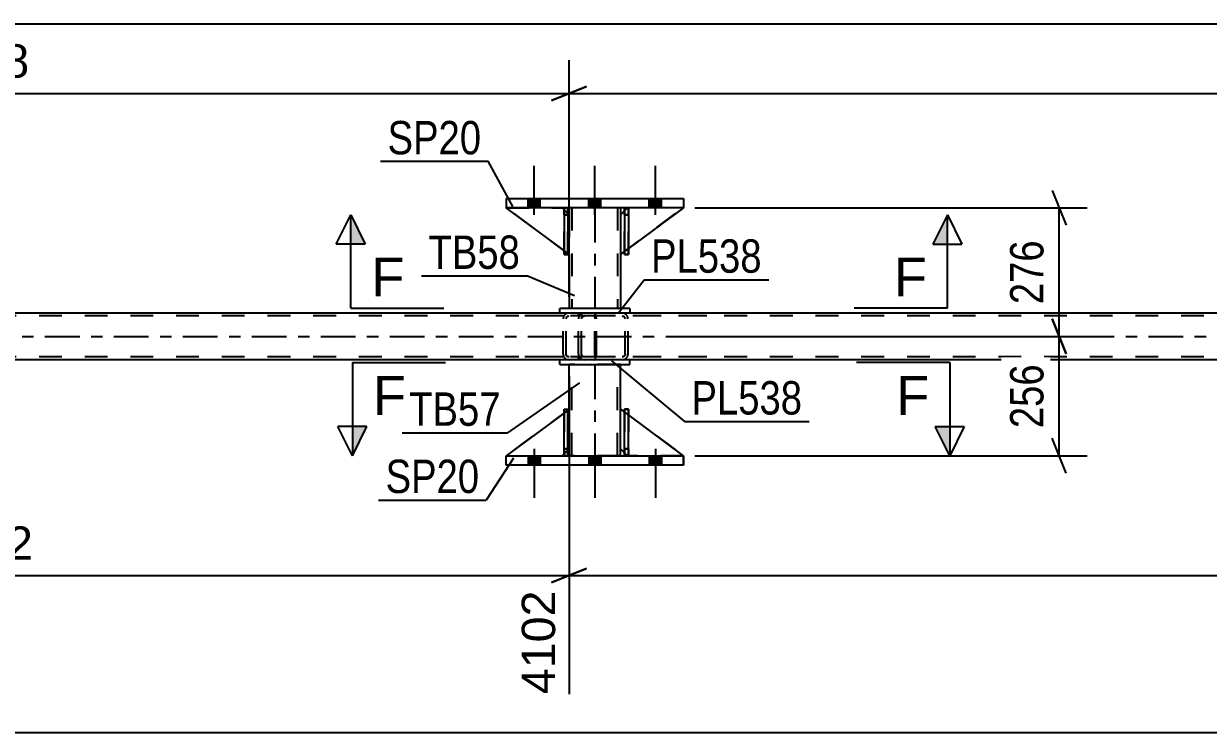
# Model space of a CAD drawing. Header units: millimetres. Extents: x 0 to 841, y 0 to 594.
# Drawn here: x 157 to 258.7, y 200.7 to 261.5 of the extents above; entities that cross this region are included whole.
import ezdxf

# ---------------------------------------------------------------- set-up
doc = ezdxf.new("R2010")
doc.units = ezdxf.units.MM
doc.linetypes.add('DXK_LINE_DOT2', pattern=[3.9198, 1.9599, -1.9599])
doc.linetypes.add('DXK_LINE_DOT3', pattern=[5.9187, 2.979, -0.9799, 0.9799, -0.9799])
doc.styles.add('Arial', font='ARIAL.TTF', dxfattribs={"height": 0.2})
doc.styles.add('Arial Narrow', font='ARIALN.TTF', dxfattribs={"height": 0.2})

# ---------------------------------------------------------------- blocks, each defined once
blk = doc.blocks.new('Part-318895985-3331 - 3262')
at = {"color": 2, "linetype": 'Continuous'}
for p, q in [((208.59, 245.43), (208.23, 245.08)), ((208.23, 245.08), (208.23, 241.68)), ((213.63, 245.68), (208.91, 242.18)), ((208.23, 241.68), (208.59, 241.94))]:
    blk.add_line(p, q, dxfattribs=at)
at = {"color": 7, "linetype": 'DXK_LINE_DOT2'}
for p, q in [((208.83, 245.68), (208.59, 245.43)), ((213.63, 245.68), (208.83, 245.68)), ((213.63, 245.68), (213.63, 245.68)), ((213.63, 245.68), (213.63, 245.68)), ((208.91, 242.18), (208.59, 241.94))]:
    blk.add_line(p, q, dxfattribs=at)
blk = doc.blocks.new('Part-318895985-3311 - 3262')
at = {"color": 2, "linetype": 'Continuous'}
for p, q in [((203.83, 228.4), (203.83, 232.24)), ((208.23, 228.4), (208.23, 232.24)), ((203.83, 224.4), (203.83, 225)), ((208.23, 224.4), (208.23, 225))]:
    blk.add_line(p, q, dxfattribs=at)
at = {"color": 7, "linetype": 'DXK_LINE_DOT2'}
for p, q in [((208.23, 232.24), (203.83, 232.24)), ((204.07, 224.4), (204.07, 232.24)), ((207.99, 224.4), (207.99, 232.24)), ((203.83, 225), (203.83, 228.4)), ((208.23, 225), (208.23, 228.4)), ((208.23, 224.4), (203.83, 224.4))]:
    blk.add_line(p, q, dxfattribs=at)
at = {"color": 7, "linetype": 'DXK_LINE_DOT3'}
blk.add_line((206.03, 232.24), (206.03, 224.4), dxfattribs=at)
blk = doc.blocks.new('Part-318895985-3316 - 3262')
at = {"color": 2, "linetype": 'Continuous'}
for p, q in [((209.03, 232.64), (203.03, 232.64)), ((203.03, 232.24), (203.03, 232.64)), ((203.03, 232.24), (209.03, 232.24)), ((209.03, 232.24), (209.03, 232.64))]:
    blk.add_line(p, q, dxfattribs=at)
blk = doc.blocks.new('Part-318895985-3438 - 3262')
at = {"color": 2, "linetype": 'Continuous'}
for p, q in [((203.83, 245.68), (203.83, 245.08)), ((208.23, 245.68), (208.23, 245.08)), ((203.83, 241.68), (203.83, 237.04)), ((208.23, 241.68), (208.23, 237.04))]:
    blk.add_line(p, q, dxfattribs=at)
at = {"color": 7, "linetype": 'DXK_LINE_DOT2'}
for p, q in [((208.23, 245.68), (203.83, 245.68)), ((203.83, 245.08), (203.83, 241.68)), ((204.07, 245.68), (204.07, 237.04)), ((207.99, 245.68), (207.99, 237.04)), ((208.23, 245.08), (208.23, 241.68)), ((208.23, 237.04), (203.83, 237.04))]:
    blk.add_line(p, q, dxfattribs=at)
at = {"color": 7, "linetype": 'DXK_LINE_DOT3'}
blk.add_line((206.03, 245.68), (206.03, 237.04), dxfattribs=at)
blk = doc.blocks.new('Part-318895985-3330 - 3262')
at = {"color": 7, "linetype": 'DXK_LINE_DOT2'}
for p, q in [((208.83, 245.68), (208.23, 245.08)), ((208.23, 241.68), (213.63, 245.68)), ((208.23, 245.08), (208.23, 241.68)), ((213.63, 245.68), (208.83, 245.68))]:
    blk.add_line(p, q, dxfattribs=at)
blk = doc.blocks.new('Part-318895985-3335 - 3262')
at = {"color": 2, "linetype": 'Continuous'}
for p, q in [((208.59, 224.4), (208.59, 228.4)), ((208.59, 228.4), (208.91, 228.4)), ((208.91, 224.4), (208.91, 228.4)), ((208.59, 224.4), (208.59, 224.4)), ((208.91, 224.4), (208.59, 224.4))]:
    blk.add_line(p, q, dxfattribs=at)
at = {"color": 7, "linetype": 'DXK_LINE_DOT2'}
for p, q in [((208.59, 228.4), (208.59, 225)), ((208.91, 225), (208.91, 228.4)), ((208.59, 225), (208.59, 224.4)), ((208.59, 225), (208.91, 225)), ((208.91, 224.4), (208.91, 225)), ((208.59, 224.4), (208.59, 224.4)), ((208.59, 224.4), (208.59, 224.4)), ((208.91, 224.4), (208.91, 224.4))]:
    blk.add_line(p, q, dxfattribs=at)
blk = doc.blocks.new('Part-318895985-3345 - 3262')
at = {"color": 7, "linetype": 'DXK_LINE_DOT2'}
for p, q in [((208.91, 228.4), (208.59, 228.4)), ((208.59, 225), (208.59, 228.4)), ((208.59, 224.4), (208.59, 228.4)), ((208.91, 228.4), (208.91, 225)), ((208.91, 224.4), (208.91, 228.4)), ((208.91, 225), (208.59, 225)), ((208.59, 224.4), (208.59, 225)), ((208.91, 225), (208.91, 224.4)), ((208.91, 224.4), (208.59, 224.4)), ((208.91, 224.4), (208.91, 224.4))]:
    blk.add_line(p, q, dxfattribs=at)
blk = doc.blocks.new('Part-318895985-3348 - 3262')
at = {"color": 7, "linetype": 'DXK_LINE_DOT2'}
for p, q in [((204.67, 236.34), (204.63, 236.16)), ((204.63, 233.12), (204.63, 236.16)), ((204.89, 236.16), (204.91, 236.25)), ((204.89, 233.12), (204.89, 236.16)), ((204.91, 236.25), (204.96, 236.33)), ((205.14, 236.64), (204.95, 236.6)), ((204.96, 236.33), (205.05, 236.38)), ((205.05, 236.38), (205.14, 236.4)), ((215.66, 236.64), (205.14, 236.64)), ((215.66, 236.4), (205.14, 236.4)), ((208.57, 236.6), (208.38, 236.64)), ((208.38, 236.4), (208.48, 236.38)), ((208.48, 236.38), (208.56, 236.33)), ((208.56, 236.33), (208.61, 236.25)), ((208.61, 236.25), (208.63, 236.16)), ((208.63, 233.12), (208.63, 236.16)), ((208.89, 236.16), (208.85, 236.34)), ((208.89, 233.12), (208.89, 236.16)), ((204.63, 233.12), (204.67, 232.93)), ((204.91, 233.02), (204.89, 233.12)), ((204.96, 232.95), (204.91, 233.02)), ((205.05, 232.89), (204.96, 232.95)), ((205.14, 232.88), (205.05, 232.89)), ((215.66, 232.88), (205.14, 232.88)), ((208.48, 232.89), (208.38, 232.88)), ((208.56, 232.95), (208.48, 232.89)), ((208.61, 233.02), (208.56, 232.95)), ((208.63, 233.12), (208.61, 233.02)), ((208.85, 232.93), (208.89, 233.12)), ((204.95, 232.67), (205.14, 232.64)), ((215.66, 232.64), (205.14, 232.64)), ((208.38, 232.64), (208.57, 232.67))]:
    blk.add_line(p, q, dxfattribs=at)
for centre, start, end in [((205.12, 236.13), 110.7583, 155.68), ((208.4, 236.13), 24.32, 69.2417), ((205.12, 233.14), 204.32, 249.2417), ((208.4, 233.14), 290.7583, 335.68)]:
    blk.add_arc(centre, 0.496, start, end, dxfattribs=at)
blk = doc.blocks.new('Part-318895985-3353 - 3262')
at = {"color": 2, "linetype": 'Continuous'}
for p, q in [((198.43, 223.6), (198.43, 224.4)), ((198.43, 224.4), (213.63, 224.4)), ((213.63, 224.4), (213.63, 223.6)), ((213.63, 223.6), (198.43, 223.6))]:
    blk.add_line(p, q, dxfattribs=at)
at = {"color": 7, "linetype": 'DXK_LINE_DOT2'}
for p, q in [((198.43, 223.6), (198.43, 224.4)), ((213.63, 223.6), (213.63, 224.4))]:
    blk.add_line(p, q, dxfattribs=at)
blk = doc.blocks.new('Part-318895985-3405 - 3262')
at = {"color": 2, "linetype": 'Continuous'}
for p, q in [((203.39, 224.4), (203.39, 228.4)), ((203.39, 228.4), (203.71, 228.4)), ((203.71, 224.4), (203.71, 228.4)), ((203.39, 224.4), (203.39, 224.4)), ((203.71, 224.4), (203.39, 224.4))]:
    blk.add_line(p, q, dxfattribs=at)
at = {"color": 7, "linetype": 'DXK_LINE_DOT2'}
for p, q in [((203.39, 228.4), (203.39, 225)), ((203.71, 225), (203.71, 228.4)), ((203.39, 225), (203.39, 224.4)), ((203.39, 225), (203.71, 225)), ((203.71, 224.4), (203.71, 225)), ((203.39, 224.4), (203.39, 224.4)), ((203.39, 224.4), (203.39, 224.4)), ((203.71, 224.4), (203.71, 224.4))]:
    blk.add_line(p, q, dxfattribs=at)
blk = doc.blocks.new('Part-318895985-3416 - 3262')
at = {"color": 2, "linetype": 'Continuous'}
for p, q in [((198.43, 246.48), (198.43, 245.68)), ((198.43, 246.48), (213.63, 246.48)), ((213.63, 246.48), (213.63, 245.68)), ((213.63, 245.68), (198.43, 245.68))]:
    blk.add_line(p, q, dxfattribs=at)
blk = doc.blocks.new('Part-318895985-3422 - 3262')
at = {"color": 2, "linetype": 'Continuous'}
for p, q in [((209.03, 237.04), (203.03, 237.04)), ((203.03, 236.64), (203.03, 237.04)), ((209.03, 237.04), (209.03, 236.64)), ((209.03, 236.64), (203.03, 236.64))]:
    blk.add_line(p, q, dxfattribs=at)
blk = doc.blocks.new('Part-318895985-3427 - 3262')
at = {"color": 2, "linetype": 'Continuous'}
for p, q in [((203.03, 236.64), (111.5, 236.64)), ((373.3, 236.64), (209.03, 236.64)), ((203.03, 232.64), (111.5, 232.64)), ((373.3, 232.64), (209.03, 232.64))]:
    blk.add_line(p, q, dxfattribs=at)
at = {"color": 7, "linetype": 'DXK_LINE_DOT2'}
for p, q in [((685.56, 236.4), (111.5, 236.4)), ((209.03, 236.64), (203.03, 236.64)), ((685.56, 232.88), (111.5, 232.88)), ((209.03, 232.64), (203.03, 232.64))]:
    blk.add_line(p, q, dxfattribs=at)
at = {"color": 7, "linetype": 'DXK_LINE_DOT3'}
blk.add_line((111.5, 234.64), (685.56, 234.64), dxfattribs=at)
blk = doc.blocks.new('Part-318895985-3428 - 3262')
at = {"color": 7, "linetype": 'DXK_LINE_DOT2'}
for p, q in [((208.59, 245.08), (208.59, 245.68)), ((208.59, 245.68), (208.59, 245.68)), ((208.59, 245.68), (208.59, 241.68)), ((208.59, 245.68), (208.91, 245.68)), ((208.59, 241.68), (208.59, 245.08)), ((208.59, 245.08), (208.91, 245.08)), ((208.91, 245.68), (208.91, 245.08)), ((208.91, 241.68), (208.91, 245.68)), ((208.91, 245.08), (208.91, 241.68)), ((208.59, 241.68), (208.91, 241.68))]:
    blk.add_line(p, q, dxfattribs=at)
blk = doc.blocks.new('Part-318895985-3429 - 3262')
at = {"color": 7, "linetype": 'DXK_LINE_DOT2'}
for p, q in [((208.23, 225), (208.23, 228.4)), ((208.23, 228.4), (213.63, 224.4)), ((208.83, 224.4), (208.23, 225)), ((213.63, 224.4), (208.83, 224.4))]:
    blk.add_line(p, q, dxfattribs=at)
blk = doc.blocks.new('Part-318895985-3430 - 3262')
at = {"color": 2, "linetype": 'Continuous'}
for p, q in [((208.23, 225), (208.23, 228.4)), ((208.23, 228.4), (208.59, 228.13)), ((213.63, 224.4), (208.91, 227.9)), ((208.59, 224.64), (208.23, 225))]:
    blk.add_line(p, q, dxfattribs=at)
at = {"color": 7, "linetype": 'DXK_LINE_DOT2'}
for p, q in [((208.91, 227.9), (208.59, 228.13)), ((208.59, 224.64), (208.83, 224.4)), ((208.83, 224.4), (213.63, 224.4))]:
    blk.add_line(p, q, dxfattribs=at)
blk = doc.blocks.new('Bolt-318895985-3444 - 3262')
at = {"linetype": 'Continuous'}
for points in [[(200.31, 223.6), (201.35, 223.6), (201.35, 224.4), (200.31, 224.4)], [(200.31, 223.6), (201.35, 223.6), (201.35, 224.4), (200.31, 224.4)], [(200.31, 223.6), (201.35, 223.6), (201.35, 224.4), (200.31, 224.4)], [(205.51, 223.6), (206.55, 223.6), (206.55, 224.4), (205.51, 224.4)], [(205.51, 223.6), (206.55, 223.6), (206.55, 224.4), (205.51, 224.4)], [(210.71, 223.6), (211.75, 223.6), (211.75, 224.4), (210.71, 224.4)], [(210.71, 223.6), (211.75, 223.6), (211.75, 224.4), (210.71, 224.4)], [(210.71, 223.6), (211.75, 223.6), (211.75, 224.4), (210.71, 224.4)]]:
    blk.add_hatch(color=1, dxfattribs=at).paths.add_polyline_path(points)
at = {"color": 1, "linetype": 'Continuous'}
for p, q in [((200.83, 225), (200.83, 220.8)), ((200.83, 225), (200.83, 220.8)), ((200.83, 225), (200.83, 220.8)), ((206.03, 225), (206.03, 220.8)), ((206.03, 225), (206.03, 220.8)), ((211.23, 225), (211.23, 220.8)), ((211.23, 225), (211.23, 220.8)), ((211.23, 225), (211.23, 220.8)), ((200.31, 224.4), (200.31, 223.6)), ((200.31, 224.4), (200.31, 223.6)), ((200.31, 224.4), (200.31, 223.6)), ((201.35, 224.4), (201.35, 223.6)), ((201.35, 224.4), (201.35, 223.6)), ((201.35, 224.4), (201.35, 223.6)), ((205.51, 224.4), (205.51, 223.6)), ((205.51, 224.4), (205.51, 223.6)), ((206.55, 224.4), (206.55, 223.6)), ((206.55, 224.4), (206.55, 223.6)), ((210.71, 224.4), (210.71, 223.6)), ((210.71, 224.4), (210.71, 223.6)), ((210.71, 224.4), (210.71, 223.6)), ((211.75, 224.4), (211.75, 223.6)), ((211.75, 224.4), (211.75, 223.6)), ((211.75, 224.4), (211.75, 223.6))]:
    blk.add_line(p, q, dxfattribs=at)
blk = doc.blocks.new('Part-318895985-3468 - 3262')
at = {"color": 2, "linetype": 'Continuous'}
for p, q in [((208.91, 245.68), (208.59, 245.68)), ((208.59, 245.68), (208.59, 241.68)), ((208.91, 245.68), (208.91, 245.68)), ((208.91, 245.68), (208.91, 241.68)), ((208.91, 241.68), (208.59, 241.68))]:
    blk.add_line(p, q, dxfattribs=at)
at = {"color": 7, "linetype": 'DXK_LINE_DOT2'}
for p, q in [((208.59, 245.68), (208.59, 245.08)), ((208.59, 245.68), (208.59, 245.68)), ((208.91, 245.08), (208.59, 245.08)), ((208.59, 245.08), (208.59, 241.68)), ((208.91, 245.08), (208.91, 245.68)), ((208.91, 245.68), (208.91, 245.68)), ((208.91, 241.68), (208.91, 245.08))]:
    blk.add_line(p, q, dxfattribs=at)
blk = doc.blocks.new('Part-318895985-3469 - 3262')
at = {"color": 7, "linetype": 'DXK_LINE_DOT2'}
for p, q in [((203.83, 228.4), (198.43, 224.4)), ((203.83, 225), (203.83, 228.4)), ((203.83, 228.4), (203.83, 225)), ((203.23, 224.4), (203.83, 225)), ((203.83, 225), (203.23, 224.4)), ((203.83, 225), (203.83, 225)), ((198.43, 224.4), (203.23, 224.4))]:
    blk.add_line(p, q, dxfattribs=at)
blk = doc.blocks.new('Part-318895985-3470 - 3262')
at = {"color": 2, "linetype": 'Continuous'}
for p, q in [((203.39, 228.06), (198.43, 224.4)), ((203.83, 228.4), (203.71, 228.3)), ((203.83, 225), (203.83, 228.4)), ((203.83, 225), (203.71, 224.87)), ((203.83, 225), (203.83, 225)), ((203.39, 224.55), (203.23, 224.4))]:
    blk.add_line(p, q, dxfattribs=at)
at = {"color": 7, "linetype": 'DXK_LINE_DOT2'}
for p, q in [((203.71, 228.3), (203.39, 228.06)), ((203.83, 225), (203.83, 228.4)), ((203.83, 225), (203.23, 224.4)), ((203.71, 224.87), (203.39, 224.55)), ((198.43, 224.4), (198.43, 224.4)), ((198.43, 224.4), (203.23, 224.4))]:
    blk.add_line(p, q, dxfattribs=at)
blk = doc.blocks.new('Part-318895985-3471 - 3262')
at = {"color": 7, "linetype": 'DXK_LINE_DOT2'}
for p, q in [((203.39, 228.4), (203.71, 228.4)), ((203.39, 225), (203.39, 228.4)), ((203.39, 228.4), (203.39, 224.4)), ((203.71, 228.4), (203.71, 225)), ((203.71, 224.4), (203.71, 228.3)), ((203.71, 225), (203.39, 225)), ((203.39, 224.4), (203.39, 225)), ((203.71, 225), (203.71, 224.4)), ((203.71, 224.4), (203.39, 224.4)), ((203.71, 224.4), (203.71, 224.4))]:
    blk.add_line(p, q, dxfattribs=at)
blk = doc.blocks.new('Bolt-318895985-3477 - 3262')
at = {"linetype": 'Continuous'}
for points in [[(201.35, 246.48), (200.31, 246.48), (200.31, 245.68), (201.35, 245.68)], [(201.35, 246.48), (200.31, 246.48), (200.31, 245.68), (201.35, 245.68)], [(201.35, 246.48), (200.31, 246.48), (200.31, 245.68), (201.35, 245.68)], [(206.55, 246.48), (205.51, 246.48), (205.51, 245.68), (206.55, 245.68)], [(206.55, 246.48), (205.51, 246.48), (205.51, 245.68), (206.55, 245.68)], [(211.75, 246.48), (210.71, 246.48), (210.71, 245.68), (211.75, 245.68)], [(211.75, 246.48), (210.71, 246.48), (210.71, 245.68), (211.75, 245.68)], [(211.75, 246.48), (210.71, 246.48), (210.71, 245.68), (211.75, 245.68)]]:
    blk.add_hatch(color=1, dxfattribs=at).paths.add_polyline_path(points)
at = {"color": 1, "linetype": 'Continuous'}
for p, q in [((200.83, 245.08), (200.83, 249.28)), ((200.83, 245.08), (200.83, 249.28)), ((200.83, 245.08), (200.83, 249.28)), ((206.03, 245.08), (206.03, 249.28)), ((206.03, 245.08), (206.03, 249.28)), ((211.23, 245.08), (211.23, 249.28)), ((211.23, 245.08), (211.23, 249.28)), ((211.23, 245.08), (211.23, 249.28)), ((200.31, 245.68), (200.31, 246.48)), ((200.31, 245.68), (200.31, 246.48)), ((200.31, 245.68), (200.31, 246.48)), ((201.35, 245.68), (201.35, 246.48)), ((201.35, 245.68), (201.35, 246.48)), ((201.35, 245.68), (201.35, 246.48)), ((205.51, 245.68), (205.51, 246.48)), ((205.51, 245.68), (205.51, 246.48)), ((206.55, 245.68), (206.55, 246.48)), ((206.55, 245.68), (206.55, 246.48)), ((210.71, 245.68), (210.71, 246.48)), ((210.71, 245.68), (210.71, 246.48)), ((210.71, 245.68), (210.71, 246.48)), ((211.75, 245.68), (211.75, 246.48)), ((211.75, 245.68), (211.75, 246.48)), ((211.75, 245.68), (211.75, 246.48))]:
    blk.add_line(p, q, dxfattribs=at)
blk = doc.blocks.new('Part-318895985-3485 - 3262')
at = {"color": 2, "linetype": 'Continuous'}
for p, q in [((203.39, 242.01), (198.43, 245.68)), ((203.39, 245.52), (203.23, 245.68)), ((203.83, 245.08), (203.71, 245.2)), ((203.83, 245.08), (203.83, 245.08)), ((203.83, 241.68), (203.83, 245.08)), ((203.71, 241.77), (203.83, 241.68)), ((203.83, 241.68), (203.83, 241.68))]:
    blk.add_line(p, q, dxfattribs=at)
at = {"color": 7, "linetype": 'DXK_LINE_DOT2'}
for p, q in [((203.23, 245.68), (198.43, 245.68)), ((198.43, 245.68), (198.43, 245.68)), ((203.23, 245.68), (203.83, 245.08)), ((203.71, 245.2), (203.39, 245.52)), ((203.83, 245.08), (203.83, 241.68)), ((203.71, 241.77), (203.39, 242.01))]:
    blk.add_line(p, q, dxfattribs=at)
blk = doc.blocks.new('Part-318895985-3486 - 3262')
at = {"color": 7, "linetype": 'DXK_LINE_DOT2'}
for p, q in [((203.39, 245.08), (203.39, 245.68)), ((203.39, 245.68), (203.39, 245.68)), ((203.39, 245.68), (203.39, 241.68)), ((203.39, 245.68), (203.71, 245.68)), ((203.39, 241.68), (203.39, 245.08)), ((203.39, 245.08), (203.71, 245.08)), ((203.71, 245.68), (203.71, 245.08)), ((203.71, 241.68), (203.71, 245.68)), ((203.71, 245.08), (203.71, 241.68)), ((203.39, 241.68), (203.71, 241.68))]:
    blk.add_line(p, q, dxfattribs=at)
blk = doc.blocks.new('Part-318895985-3497 - 3262')
at = {"color": 2, "linetype": 'Continuous'}
for p, q in [((203.71, 245.68), (203.39, 245.68)), ((203.39, 245.68), (203.39, 241.68)), ((203.71, 245.68), (203.71, 245.68)), ((203.71, 245.68), (203.71, 241.68)), ((203.71, 241.68), (203.39, 241.68))]:
    blk.add_line(p, q, dxfattribs=at)
at = {"color": 7, "linetype": 'DXK_LINE_DOT2'}
for p, q in [((203.39, 245.68), (203.39, 245.08)), ((203.39, 245.68), (203.39, 245.68)), ((203.71, 245.08), (203.39, 245.08)), ((203.39, 245.08), (203.39, 241.68)), ((203.71, 245.08), (203.71, 245.68)), ((203.71, 245.68), (203.71, 245.68)), ((203.71, 241.68), (203.71, 245.08))]:
    blk.add_line(p, q, dxfattribs=at)
blk = doc.blocks.new('Part-318895985-3515 - 3262')
at = {"color": 7, "linetype": 'DXK_LINE_DOT2'}
for p, q in [((205.91, 236.64), (197.59, 236.64)), ((205.91, 236.4), (197.59, 236.4)), ((203.35, 236.34), (203.32, 236.16)), ((203.32, 233.12), (203.32, 236.16)), ((203.57, 236.16), (203.59, 236.25)), ((203.57, 233.12), (203.57, 236.16)), ((203.59, 236.25), (203.64, 236.33)), ((203.82, 236.64), (203.63, 236.6)), ((203.64, 236.33), (203.72, 236.38)), ((203.72, 236.38), (203.82, 236.4)), ((204.63, 236.4), (204.63, 236.64)), ((206.01, 236.6), (205.91, 236.64)), ((205.91, 236.4), (205.96, 236.38)), ((205.96, 236.38), (206, 236.33)), ((206, 236.33), (206.03, 236.25)), ((206.1, 236.5), (206.01, 236.6)), ((206.03, 236.25), (206.04, 236.16)), ((206.04, 233.12), (206.04, 236.16)), ((206.16, 236.34), (206.1, 236.5)), ((206.18, 236.16), (206.16, 236.34)), ((206.18, 233.12), (206.18, 236.16)), ((205.91, 232.88), (197.59, 232.88)), ((203.32, 233.12), (203.35, 232.93)), ((203.59, 233.02), (203.57, 233.12)), ((203.64, 232.95), (203.59, 233.02)), ((203.72, 232.89), (203.64, 232.95)), ((203.82, 232.88), (203.72, 232.89)), ((204.63, 232.67), (204.63, 232.88)), ((205.96, 232.89), (205.91, 232.88)), ((206, 232.95), (205.96, 232.89)), ((206.03, 233.02), (206, 232.95)), ((206.04, 233.12), (206.03, 233.02)), ((206.1, 232.78), (206.16, 232.93)), ((206.16, 232.93), (206.18, 233.12)), ((205.91, 232.64), (197.59, 232.64)), ((203.63, 232.67), (203.82, 232.64)), ((204.63, 232.64), (204.63, 232.67)), ((205.91, 232.64), (206.01, 232.67)), ((206.01, 232.67), (206.1, 232.78))]:
    blk.add_line(p, q, dxfattribs=at)
for centre, start, end in [((203.8, 236.14), 111.1941, 156.1506), ((203.8, 233.13), 203.8494, 248.8059)]:
    blk.add_arc(centre, 0.492, start, end, dxfattribs=at)
blk = doc.blocks.new('Part-318895985-3524 - 3262')
at = {"color": 7, "linetype": 'DXK_LINE_DOT2'}
for p, q in [((203.83, 241.68), (198.43, 245.68)), ((198.43, 245.68), (203.23, 245.68)), ((203.23, 245.68), (203.83, 245.08)), ((203.83, 245.08), (203.23, 245.68)), ((203.83, 245.08), (203.83, 241.68)), ((203.83, 245.08), (203.83, 245.08)), ((203.83, 245.08), (203.83, 241.68))]:
    blk.add_line(p, q, dxfattribs=at)
blk = doc.blocks.new('StraightDimension-318895985-3597 - 3262')
at = {"color": 7, "linetype": 'Continuous'}
blk.add_line((102.88, 261.48), (694.18, 261.48), dxfattribs=at)
blk = doc.blocks.new('StraightDimension-318895985-3530 - 3262')
at = {"color": 7, "linetype": 'Continuous'}
for p, q in [((245.28, 247.18), (246.48, 244.18)), ((214.63, 245.68), (248.28, 245.68)), ((245.88, 234.64), (245.88, 245.68)), ((246.48, 233.14), (245.28, 236.14)), ((214.63, 234.64), (248.28, 234.64))]:
    blk.add_line(p, q, dxfattribs=at)
at = {"color": 0}
blk.add_wipeout([(245.13, 243.5), (240.93, 243.5), (240.93, 236.81), (245.13, 236.81)], dxfattribs=at)
at = {"color": 3, "style": 'Arial Narrow'}
blk.add_text('276', height=2.863, rotation=90.0002, dxfattribs=at).set_placement((244.53, 237.41))
blk = doc.blocks.new('StraightDimension-318895985-3558 - 3262')
at = {"color": 7, "linetype": 'Continuous'}
for p, q in [((245.28, 236.14), (246.48, 233.14)), ((214.63, 234.64), (248.28, 234.64)), ((245.88, 224.4), (245.88, 234.64)), ((246.48, 222.9), (245.28, 225.9)), ((214.63, 224.4), (248.28, 224.4))]:
    blk.add_line(p, q, dxfattribs=at)
at = {"color": 0}
blk.add_wipeout([(245.13, 232.86), (240.93, 232.86), (240.93, 226.17), (245.13, 226.17)], dxfattribs=at)
at = {"color": 3, "style": 'Arial Narrow'}
blk.add_text('256', height=2.863, rotation=90.0002, dxfattribs=at).set_placement((244.53, 226.77))
blk = doc.blocks.new('StraightDimension-318895985-3635 - 3262')
at = {"color": 7, "linetype": 'Continuous'}
for p, q in [((203.83, 238.04), (203.83, 258.35)), ((102.24, 255.5), (203.83, 255.5)), ((202.33, 254.9), (205.33, 256.1))]:
    blk.add_line(p, q, dxfattribs=at)
at = {"color": 0}
blk.add_wipeout([(158.08, 256.25), (158.08, 260.45), (147.99, 260.45), (147.99, 256.25)], dxfattribs=at)
at = {"color": 3, "style": 'Arial'}
blk.add_text('4118', height=2.865, dxfattribs=at).set_placement((148.59, 256.85))
blk = doc.blocks.new('StraightDimension-318895985-3651 - 3262')
at = {"color": 7, "linetype": 'Continuous'}
for p, q in [((203.83, 238.04), (203.83, 258.34)), ((205.33, 256.09), (202.33, 254.89)), ((203.83, 255.49), (374.1, 255.49))]:
    blk.add_line(p, q, dxfattribs=at)
blk = doc.blocks.new('StraightDimension-318895985-3713 - 3262')
at = {"color": 7, "linetype": 'Continuous'}
for p, q in [((203.83, 231.24), (203.83, 203.93)), ((205.33, 214.72), (202.33, 213.52)), ((203.83, 214.12), (374.1, 214.12))]:
    blk.add_line(p, q, dxfattribs=at)
blk = doc.blocks.new('StraightDimension-318895985-3723 - 3262')
at = {"color": 7, "linetype": 'Continuous'}
for p, q in [((203.83, 231.24), (203.83, 203.93)), ((202.33, 213.52), (205.33, 214.72)), ((102.88, 214.12), (203.83, 214.12))]:
    blk.add_line(p, q, dxfattribs=at)
at = {"color": 0}
blk.add_wipeout([(158.4, 214.87), (158.4, 219.07), (148.31, 219.07), (148.31, 214.87)], dxfattribs=at)
at = {"color": 3, "style": 'Arial'}
blk.add_text('4102', height=2.865, dxfattribs=at).set_placement((148.91, 215.47))
at = {"color": 0, "linetype": 'Continuous'}
blk.add_wipeout([(203.23, 213.42), (199.03, 213.42), (199.03, 203.33), (203.23, 203.33)], dxfattribs=at)
at = {"color": 3, "linetype": 'Continuous', "style": 'Arial'}
blk.add_text('4102', height=2.865, rotation=90.0002, dxfattribs=at).set_placement((202.63, 203.93))
blk = doc.blocks.new('StraightDimension-318895985-3734 - 3262')
at = {"color": 7, "linetype": 'Continuous'}
blk.add_line((102.24, 200.66), (694.82, 200.66), dxfattribs=at)
blk = doc.blocks.new('Mark-318895985-3307 - 3262')
at = {"color": 30, "linetype": 'Continuous'}
for p in [(204.73, 230.65), (189.5, 226.37)]:
    blk.add_line(p, (198.55, 226.37), dxfattribs=at)
at = {"color": 0}
blk.add_wipeout([(197.95, 226.97), (197.95, 229.97), (190.1, 229.97), (190.1, 226.97)], dxfattribs=at)
blk.add_wipeout([(197.95, 226.97), (197.95, 229.97), (190.1, 229.97), (190.1, 226.97)], dxfattribs=at)
at = {"color": 3, "style": 'Arial Narrow'}
blk.add_text('TB57', height=2.863, dxfattribs=at).set_placement((190.1, 226.97))
blk = doc.blocks.new('Mark-318895985-3312 - 3262')
at = {"color": 30, "linetype": 'Continuous'}
for p, q in [((207.46, 232.54), (213.73, 227.34)), ((213.73, 227.34), (224.43, 227.34))]:
    blk.add_line(p, q, dxfattribs=at)
at = {"color": 0}
blk.add_wipeout([(223.83, 227.94), (223.83, 230.94), (214.33, 230.94), (214.33, 227.94)], dxfattribs=at)
blk.add_wipeout([(223.83, 227.94), (223.83, 230.94), (214.33, 230.94), (214.33, 227.94)], dxfattribs=at)
at = {"color": 3, "style": 'Arial Narrow'}
blk.add_text('PL538', height=2.863, dxfattribs=at).set_placement((214.33, 227.94))
blk = doc.blocks.new('Mark-318895985-3349 - 3262')
at = {"color": 30, "linetype": 'Continuous'}
for p in [(199.07, 224.18), (187.48, 220.6)]:
    blk.add_line(p, (196.72, 220.6), dxfattribs=at)
at = {"color": 0}
blk.add_wipeout([(196.12, 221.2), (196.12, 224.2), (188.08, 224.2), (188.08, 221.2)], dxfattribs=at)
blk.add_wipeout([(196.12, 221.2), (196.12, 224.2), (188.08, 224.2), (188.08, 221.2)], dxfattribs=at)
at = {"color": 3, "style": 'Arial Narrow'}
blk.add_text('SP20', height=2.863, dxfattribs=at).set_placement((188.08, 221.2))
blk = doc.blocks.new('Mark-318895985-3412 - 3262')
at = {"color": 30, "linetype": 'Continuous'}
for p in [(187.65, 249.67), (199, 245.79)]:
    blk.add_line(p, (196.89, 249.67), dxfattribs=at)
at = {"color": 0}
blk.add_wipeout([(196.29, 250.27), (196.29, 253.27), (188.25, 253.27), (188.25, 250.27)], dxfattribs=at)
blk.add_wipeout([(196.29, 250.27), (196.29, 253.27), (188.25, 253.27), (188.25, 250.27)], dxfattribs=at)
at = {"color": 3, "style": 'Arial Narrow'}
blk.add_text('SP20', height=2.863, dxfattribs=at).set_placement((188.25, 250.27))
blk = doc.blocks.new('Mark-318895985-3418 - 3262')
at = {"color": 30, "linetype": 'Continuous'}
for p, q in [((208.06, 236.68), (210.26, 239.51)), ((210.26, 239.51), (220.96, 239.51))]:
    blk.add_line(p, q, dxfattribs=at)
at = {"color": 0}
blk.add_wipeout([(220.36, 240.11), (220.36, 243.11), (210.86, 243.11), (210.86, 240.11)], dxfattribs=at)
blk.add_wipeout([(220.36, 240.11), (220.36, 243.11), (210.86, 243.11), (210.86, 240.11)], dxfattribs=at)
at = {"color": 3, "style": 'Arial Narrow'}
blk.add_text('PL538', height=2.863, dxfattribs=at).set_placement((210.86, 240.11))
blk = doc.blocks.new('Mark-318895985-3434 - 3262')
at = {"color": 30, "linetype": 'Continuous'}
for p in [(191.16, 239.84), (204.29, 238.12)]:
    blk.add_line(p, (200.21, 239.84), dxfattribs=at)
at = {"color": 0}
blk.add_wipeout([(199.61, 240.44), (199.61, 243.44), (191.76, 243.44), (191.76, 240.44)], dxfattribs=at)
blk.add_wipeout([(199.61, 240.44), (199.61, 243.44), (191.76, 243.44), (191.76, 240.44)], dxfattribs=at)
at = {"color": 3, "style": 'Arial Narrow'}
blk.add_text('TB58', height=2.863, dxfattribs=at).set_placement((191.76, 240.44))
blk = doc.blocks.new('SectionMark-318895985-3767 - 3262')
at = {"linetype": 'Continuous'}
for points in [[(186.34, 242.57), (185.09, 242.57), (185.09, 245.07)], [(236.29, 242.57), (235.04, 242.57), (236.29, 245.07)]]:
    blk.add_hatch(color=6, dxfattribs=at).paths.add_polyline_path(points)
at = {"color": 6, "linetype": 'Continuous'}
for p, q in [((183.84, 242.57), (185.09, 245.07)), ((185.09, 237.07), (185.09, 245.07)), ((185.09, 245.07), (186.34, 242.57)), ((236.29, 245.07), (235.04, 242.57)), ((236.29, 237.07), (236.29, 245.07)), ((236.29, 245.07), (237.54, 242.57)), ((186.34, 242.57), (183.84, 242.57)), ((235.04, 242.57), (237.54, 242.57)), ((185.09, 237.07), (193.09, 237.07)), ((236.29, 237.07), (228.29, 237.07))]:
    blk.add_line(p, q, dxfattribs=at)
at = {"color": 0, "linetype": 'Continuous'}
for points in [[(189.69, 238.07), (189.69, 241.57), (186.84, 241.57), (186.84, 238.07)], [(234.54, 238.07), (234.54, 241.57), (231.69, 241.57), (231.69, 238.07)]]:
    blk.add_wipeout(points, dxfattribs=at)
at = {"color": 3, "linetype": 'Continuous', "style": 'Arial'}
for p in [(186.84, 238.07), (231.69, 238.07)]:
    blk.add_text('F', height=3.34, dxfattribs=at).set_placement(p)
blk = doc.blocks.new('SectionMark-318895985-3775 - 3262')
at = {"linetype": 'Continuous'}
for points in [[(185.23, 226.9), (186.48, 226.9), (185.23, 224.4)], [(235.24, 226.9), (236.49, 226.9), (236.49, 224.4)]]:
    blk.add_hatch(color=6, dxfattribs=at).paths.add_polyline_path(points)
at = {"color": 6, "linetype": 'Continuous'}
for p, q in [((185.23, 232.4), (193.23, 232.4)), ((185.23, 232.4), (185.23, 224.4)), ((236.49, 232.4), (228.49, 232.4)), ((236.49, 232.4), (236.49, 224.4)), ((185.23, 224.4), (183.98, 226.9)), ((186.48, 226.9), (183.98, 226.9)), ((185.23, 224.4), (186.48, 226.9)), ((235.24, 226.9), (237.74, 226.9)), ((236.49, 224.4), (235.24, 226.9)), ((237.74, 226.9), (236.49, 224.4))]:
    blk.add_line(p, q, dxfattribs=at)
at = {"color": 0, "linetype": 'Continuous'}
for points in [[(189.83, 227.9), (189.83, 231.4), (186.98, 231.4), (186.98, 227.9)], [(234.74, 227.9), (234.74, 231.4), (231.89, 231.4), (231.89, 227.9)]]:
    blk.add_wipeout(points, dxfattribs=at)
at = {"color": 3, "linetype": 'Continuous', "style": 'Arial'}
for p in [(186.98, 227.9), (231.89, 227.9)]:
    blk.add_text('F', height=3.34, dxfattribs=at).set_placement(p)

msp = doc.modelspace()

# ---------------------------------------------------------------- block references
for name in ['Bolt-318895985-3477 - 3262', 'Part-318895985-3416 - 3262', 'Part-318895985-3485 - 3262', 'Part-318895985-3524 - 3262', 'Part-318895985-3486 - 3262', 'Part-318895985-3497 - 3262', 'Part-318895985-3438 - 3262', 'Part-318895985-3331 - 3262', 'Part-318895985-3330 - 3262', 'Part-318895985-3428 - 3262', 'Part-318895985-3468 - 3262', 'Part-318895985-3422 - 3262', 'Part-318895985-3427 - 3262', 'Part-318895985-3515 - 3262', 'Part-318895985-3348 - 3262', 'Part-318895985-3316 - 3262', 'Part-318895985-3311 - 3262', 'Part-318895985-3469 - 3262', 'Part-318895985-3470 - 3262', 'Part-318895985-3405 - 3262', 'Part-318895985-3471 - 3262', 'Part-318895985-3429 - 3262', 'Part-318895985-3430 - 3262', 'Part-318895985-3335 - 3262', 'Part-318895985-3345 - 3262', 'Bolt-318895985-3444 - 3262', 'Part-318895985-3353 - 3262']:
    msp.add_blockref(name, (0, 0))

# ---------------------------------------------------------------- next in the draw order: block references
msp.add_blockref('StraightDimension-318895985-3597 - 3262', (0, 0))

# ---------------------------------------------------------------- next in the draw order: block references
for name in ['StraightDimension-318895985-3635 - 3262', 'StraightDimension-318895985-3530 - 3262']:
    msp.add_blockref(name, (0, 0))

# ---------------------------------------------------------------- next in the draw order: block references
for name in ['StraightDimension-318895985-3651 - 3262', 'Mark-318895985-3412 - 3262', 'StraightDimension-318895985-3558 - 3262']:
    msp.add_blockref(name, (0, 0))

# ---------------------------------------------------------------- next in the draw order: block references
for name in ['Mark-318895985-3434 - 3262', 'Mark-318895985-3418 - 3262', 'StraightDimension-318895985-3713 - 3262']:
    msp.add_blockref(name, (0, 0))

# ---------------------------------------------------------------- next in the draw order: block references
for name in ['SectionMark-318895985-3767 - 3262', 'StraightDimension-318895985-3723 - 3262']:
    msp.add_blockref(name, (0, 0))

# ---------------------------------------------------------------- next in the draw order: block references
msp.add_blockref('StraightDimension-318895985-3734 - 3262', (0, 0))

# ---------------------------------------------------------------- next in the draw order: block references
for name in ['Mark-318895985-3312 - 3262', 'Mark-318895985-3307 - 3262', 'Mark-318895985-3349 - 3262']:
    msp.add_blockref(name, (0, 0))

# ---------------------------------------------------------------- next in the draw order: block references
msp.add_blockref('SectionMark-318895985-3775 - 3262', (0, 0))

doc.saveas('drawing.dxf')
